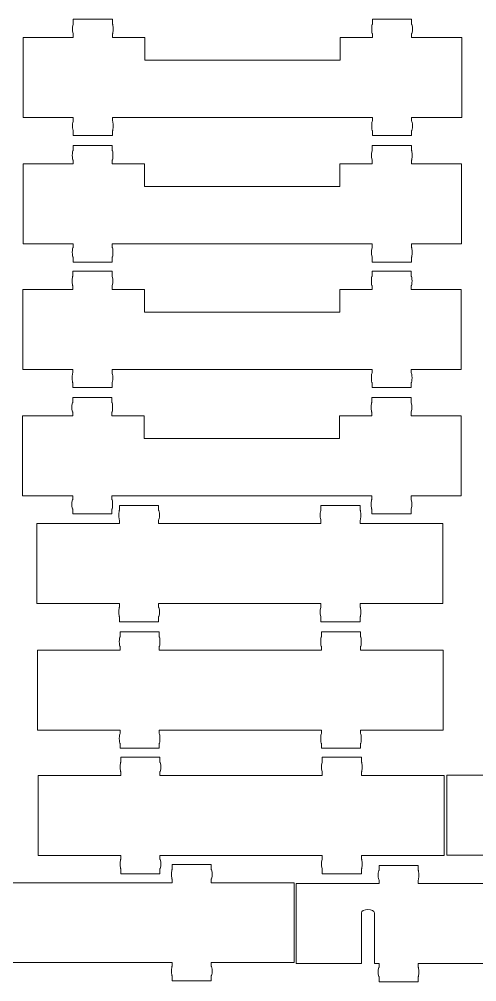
# Model space of a CAD drawing. Header units: inches. Extents: x 0.1 to 24.2, y 0.1 to 12.
# Drawn here: x 17.11 to 19.89, y 0.23 to 6.06 of the extents above; entities that cross this region are included whole.
import ezdxf

# ---------------------------------------------------------------- set-up
doc = ezdxf.new("R2010")
doc.units = ezdxf.units.IN
doc.header["$MEASUREMENT"] = 0
doc.layers.add('Visible', color=7, linetype='Continuous', lineweight=0)

msp = doc.modelspace()

# ---------------------------------------------------------------- linework, layer by layer
at = {"layer": 'Visible', "color": 1, "lineweight": 0, "true_color": 0xff0000}
for p, q in [((17.4423, 6.0341), (17.4423, 6.0637)), ((17.6787, 6.0637), (17.4423, 6.0637)), ((17.6787, 6.0341), (17.6787, 6.0637)), ((19.2544, 6.0341), (19.2544, 6.0637)), ((19.2544, 6.0637), (19.4908, 6.0637)), ((19.4908, 6.0341), (19.4908, 6.0637)), ((17.139, 5.4689), (17.139, 5.9534)), ((17.4423, 5.9534), (17.139, 5.9534)), ((17.4423, 5.9534), (17.4423, 5.9751)), ((17.6787, 5.9534), (17.6787, 5.9751)), ((17.8757, 5.9534), (17.6787, 5.9534)), ((17.8757, 5.9534), (17.8757, 5.8155)), ((19.0574, 5.9534), (19.0574, 5.8155)), ((19.2544, 5.9534), (19.0574, 5.9534)), ((19.2544, 5.9534), (19.2544, 5.9751)), ((19.4908, 5.9534), (19.4908, 5.9751)), ((19.7941, 5.9534), (19.4908, 5.9534)), ((19.7941, 5.4689), (19.7941, 5.9534)), ((19.0574, 5.8155), (17.8757, 5.8155)), ((17.4423, 5.4689), (17.139, 5.4689)), ((17.4423, 5.4689), (17.4423, 5.4472)), ((19.2544, 5.4689), (17.6787, 5.4689)), ((17.6787, 5.4689), (17.6787, 5.4472)), ((19.2544, 5.4689), (19.2544, 5.4472)), ((19.7941, 5.4689), (19.4908, 5.4689)), ((19.4908, 5.4689), (19.4908, 5.4472)), ((17.4423, 5.3881), (17.4423, 5.3586)), ((17.6787, 5.3881), (17.6787, 5.3586)), ((19.2544, 5.3881), (19.2544, 5.3586)), ((19.4908, 5.3881), (19.4908, 5.3586)), ((17.6787, 5.3586), (17.4423, 5.3586)), ((19.2544, 5.3586), (19.4908, 5.3586)), ((17.441, 5.2684), (17.441, 5.2979)), ((17.6773, 5.2979), (17.441, 5.2979)), ((17.6773, 5.2684), (17.6773, 5.2979)), ((19.253, 5.2684), (19.253, 5.2979)), ((19.253, 5.2979), (19.4894, 5.2979)), ((19.4894, 5.2684), (19.4894, 5.2979)), ((17.441, 5.1876), (17.441, 5.2093)), ((17.6773, 5.1876), (17.6773, 5.2093)), ((19.253, 5.1876), (19.253, 5.2093)), ((19.4894, 5.1876), (19.4894, 5.2093)), ((17.1377, 4.7031), (17.1377, 5.1876)), ((17.441, 5.1876), (17.1377, 5.1876)), ((17.8743, 5.1876), (17.6773, 5.1876)), ((17.8743, 5.1876), (17.8743, 5.0497)), ((19.0561, 5.1876), (19.0561, 5.0497)), ((19.253, 5.1876), (19.0561, 5.1876)), ((19.7927, 5.1876), (19.4894, 5.1876)), ((19.7927, 4.7031), (19.7927, 5.1876)), ((19.0561, 5.0497), (17.8743, 5.0497)), ((17.441, 4.7031), (17.1377, 4.7031)), ((17.441, 4.7031), (17.441, 4.6814)), ((19.253, 4.7031), (17.6773, 4.7031)), ((17.6773, 4.7031), (17.6773, 4.6814)), ((19.253, 4.7031), (19.253, 4.6814)), ((19.7927, 4.7031), (19.4894, 4.7031)), ((19.4894, 4.7031), (19.4894, 4.6814)), ((17.441, 4.6223), (17.441, 4.5928)), ((17.6773, 4.6223), (17.6773, 4.5928)), ((19.253, 4.6223), (19.253, 4.5928)), ((19.4894, 4.6223), (19.4894, 4.5928)), ((17.6773, 4.5928), (17.441, 4.5928)), ((19.253, 4.5928), (19.4894, 4.5928)), ((17.4401, 4.5075), (17.4401, 4.537)), ((17.6765, 4.537), (17.4401, 4.537)), ((17.6765, 4.5075), (17.6765, 4.537)), ((19.2522, 4.5075), (19.2522, 4.537)), ((19.2522, 4.537), (19.4886, 4.537)), ((19.4886, 4.5075), (19.4886, 4.537)), ((17.4401, 4.4267), (17.4401, 4.4484)), ((17.6765, 4.4267), (17.6765, 4.4484)), ((19.2522, 4.4267), (19.2522, 4.4484)), ((19.4886, 4.4267), (19.4886, 4.4484)), ((17.1368, 3.9422), (17.1368, 4.4267)), ((17.4401, 4.4267), (17.1368, 4.4267)), ((17.8735, 4.4267), (17.6765, 4.4267)), ((17.8735, 4.4267), (17.8735, 4.2888)), ((19.0552, 4.4267), (19.0552, 4.2888)), ((19.2522, 4.4267), (19.0552, 4.4267)), ((19.7919, 4.4267), (19.4886, 4.4267)), ((19.7919, 3.9422), (19.7919, 4.4267)), ((19.0552, 4.2888), (17.8735, 4.2888)), ((17.4401, 3.9422), (17.1368, 3.9422)), ((17.4401, 3.9422), (17.4401, 3.9205)), ((19.2522, 3.9422), (17.6765, 3.9422)), ((17.6765, 3.9422), (17.6765, 3.9205)), ((19.2522, 3.9422), (19.2522, 3.9205)), ((19.7919, 3.9422), (19.4886, 3.9422)), ((19.4886, 3.9422), (19.4886, 3.9205)), ((17.4401, 3.8614), (17.4401, 3.8319)), ((17.6765, 3.8614), (17.6765, 3.8319)), ((19.2522, 3.8614), (19.2522, 3.8319)), ((19.4886, 3.8614), (19.4886, 3.8319)), ((17.6765, 3.8319), (17.4401, 3.8319)), ((19.2522, 3.8319), (19.4886, 3.8319)), ((17.4388, 3.7417), (17.4388, 3.7712)), ((17.6751, 3.7712), (17.4388, 3.7712)), ((17.6751, 3.7417), (17.6751, 3.7712)), ((19.2508, 3.7417), (19.2508, 3.7712)), ((19.2508, 3.7712), (19.4872, 3.7712)), ((19.4872, 3.7417), (19.4872, 3.7712)), ((17.4388, 3.6609), (17.4388, 3.6826)), ((17.6751, 3.6609), (17.6751, 3.6826)), ((19.2508, 3.6609), (19.2508, 3.6826)), ((19.4872, 3.6609), (19.4872, 3.6826)), ((17.1354, 3.1764), (17.1354, 3.6609)), ((17.4388, 3.6609), (17.1354, 3.6609)), ((17.8721, 3.6609), (17.6751, 3.6609)), ((17.8721, 3.6609), (17.8721, 3.5231)), ((19.0539, 3.6609), (19.0539, 3.5231)), ((19.2508, 3.6609), (19.0539, 3.6609)), ((19.7905, 3.6609), (19.4872, 3.6609)), ((19.7905, 3.1764), (19.7905, 3.6609)), ((19.0539, 3.5231), (17.8721, 3.5231)), ((17.4388, 3.1764), (17.1354, 3.1764)), ((17.4388, 3.1764), (17.4388, 3.1547)), ((19.2508, 3.1764), (17.6751, 3.1764)), ((17.6751, 3.1764), (17.6751, 3.1547)), ((19.2508, 3.1764), (19.2508, 3.1547)), ((19.7905, 3.1764), (19.4872, 3.1764)), ((19.4872, 3.1764), (19.4872, 3.1547)), ((17.4388, 3.0957), (17.4388, 3.0661)), ((17.6751, 3.0957), (17.6751, 3.0661)), ((17.7225, 3.0886), (17.7225, 3.1181)), ((17.9589, 3.1181), (17.7225, 3.1181)), ((17.9589, 3.0886), (17.9589, 3.1181)), ((18.9421, 3.0886), (18.9421, 3.1181)), ((18.9421, 3.1181), (19.1785, 3.1181)), ((19.1785, 3.0886), (19.1785, 3.1181)), ((19.2508, 3.0957), (19.2508, 3.0661)), ((19.4872, 3.0957), (19.4872, 3.0661)), ((17.6751, 3.0661), (17.4388, 3.0661)), ((19.2508, 3.0661), (19.4872, 3.0661)), ((17.2214, 2.5233), (17.2214, 3.0078)), ((17.7225, 3.0078), (17.2214, 3.0078)), ((17.7225, 3.0078), (17.7225, 3.0295)), ((17.9589, 3.0078), (17.9589, 3.0295)), ((18.9421, 3.0078), (17.9589, 3.0078)), ((18.9421, 3.0078), (18.9421, 3.0295)), ((19.1785, 3.0078), (19.1785, 3.0295)), ((19.6796, 3.0078), (19.1785, 3.0078)), ((19.6796, 2.5233), (19.6796, 3.0078)), ((17.7225, 2.5233), (17.2214, 2.5233)), ((17.7225, 2.5233), (17.7225, 2.5016)), ((18.9421, 2.5233), (17.9589, 2.5233)), ((17.9589, 2.5233), (17.9589, 2.5016)), ((18.9421, 2.5233), (18.9421, 2.5016)), ((19.6796, 2.5233), (19.1785, 2.5233)), ((19.1785, 2.5233), (19.1785, 2.5016)), ((17.7225, 2.4425), (17.7225, 2.413)), ((17.9589, 2.413), (17.7225, 2.413)), ((17.9589, 2.4425), (17.9589, 2.413)), ((18.9421, 2.4425), (18.9421, 2.413)), ((18.9421, 2.413), (19.1785, 2.413)), ((19.1785, 2.4425), (19.1785, 2.413)), ((17.7256, 2.3222), (17.7256, 2.3517)), ((17.9619, 2.3517), (17.7256, 2.3517)), ((17.9619, 2.3222), (17.9619, 2.3517)), ((18.9452, 2.3222), (18.9452, 2.3517)), ((18.9452, 2.3517), (19.1815, 2.3517)), ((19.1815, 2.3222), (19.1815, 2.3517)), ((17.2245, 1.7569), (17.2245, 2.2414)), ((17.7256, 2.2414), (17.2245, 2.2414)), ((17.7256, 2.2414), (17.7256, 2.2631)), ((17.9619, 2.2414), (17.9619, 2.2631)), ((18.9452, 2.2414), (17.9619, 2.2414)), ((18.9452, 2.2414), (18.9452, 2.2631)), ((19.1815, 2.2414), (19.1815, 2.2631)), ((19.6826, 2.2414), (19.1815, 2.2414)), ((19.6826, 1.7569), (19.6826, 2.2414)), ((17.7256, 1.7569), (17.2245, 1.7569)), ((17.7256, 1.7569), (17.7256, 1.7353)), ((18.9452, 1.7569), (17.9619, 1.7569)), ((17.9619, 1.7569), (17.9619, 1.7353)), ((18.9452, 1.7569), (18.9452, 1.7353)), ((19.6826, 1.7569), (19.1815, 1.7569)), ((19.1815, 1.7569), (19.1815, 1.7353)), ((17.7256, 1.6762), (17.7256, 1.6466)), ((17.9619, 1.6466), (17.7256, 1.6466)), ((17.9619, 1.6762), (17.9619, 1.6466)), ((18.9452, 1.6762), (18.9452, 1.6466)), ((18.9452, 1.6466), (19.1815, 1.6466)), ((19.1815, 1.6762), (19.1815, 1.6466)), ((17.7306, 1.5623), (17.7306, 1.5918)), ((17.967, 1.5918), (17.7306, 1.5918)), ((17.967, 1.5623), (17.967, 1.5918)), ((18.9502, 1.5623), (18.9502, 1.5918)), ((18.9502, 1.5918), (19.1866, 1.5918)), ((19.1866, 1.5623), (19.1866, 1.5918)), ((17.2296, 0.997), (17.2296, 1.4815)), ((17.7306, 1.4815), (17.2296, 1.4815)), ((17.7306, 1.4815), (17.7306, 1.5032)), ((17.967, 1.4815), (17.967, 1.5032)), ((18.9502, 1.4815), (17.967, 1.4815)), ((18.9502, 1.4815), (18.9502, 1.5032)), ((19.1866, 1.4815), (19.1866, 1.5032)), ((19.6877, 1.4815), (19.1866, 1.4815)), ((19.6877, 0.997), (19.6877, 1.4815)), ((19.7041, 0.9996), (19.7041, 1.4841)), ((20.2052, 1.4841), (19.7041, 1.4841)), ((17.7306, 0.997), (17.2296, 0.997)), ((17.7306, 0.997), (17.7306, 0.9753)), ((18.9502, 0.997), (17.967, 0.997)), ((17.967, 0.997), (17.967, 0.9753)), ((18.9502, 0.997), (18.9502, 0.9753)), ((19.6877, 0.997), (19.1866, 0.997)), ((19.1866, 0.997), (19.1866, 0.9753)), ((20.098, 0.9996), (19.7041, 0.9996)), ((18.0414, 0.9129), (18.0414, 0.9425)), ((18.0414, 0.9425), (18.2778, 0.9425)), ((18.2778, 0.9129), (18.2778, 0.9425)), ((19.2938, 0.9076), (19.2938, 0.9372)), ((19.5301, 0.9372), (19.2938, 0.9372)), ((19.5301, 0.9076), (19.5301, 0.9372)), ((17.7306, 0.9163), (17.7306, 0.8867)), ((17.967, 0.8867), (17.7306, 0.8867)), ((17.967, 0.9163), (17.967, 0.8867)), ((18.9502, 0.9163), (18.9502, 0.8867)), ((18.9502, 0.8867), (19.1866, 0.8867)), ((19.1866, 0.9163), (19.1866, 0.8867)), ((18.0414, 0.8322), (17.0582, 0.8322)), ((18.0414, 0.8322), (18.0414, 0.8539)), ((18.2778, 0.8322), (18.2778, 0.8539)), ((18.7788, 0.8322), (18.2778, 0.8322)), ((18.7788, 0.3477), (18.7788, 0.8322)), ((18.7927, 0.3423), (18.7927, 0.8269)), ((19.2938, 0.8269), (18.7927, 0.8269)), ((19.2938, 0.8269), (19.2938, 0.8485)), ((19.5301, 0.8269), (19.5301, 0.8485)), ((20.5134, 0.8269), (19.5301, 0.8269)), ((19.1866, 0.3423), (19.1866, 0.6496)), ((19.2654, 0.3423), (19.2654, 0.6496)), ((18.0414, 0.3477), (17.0582, 0.3477)), ((18.0414, 0.3477), (18.0414, 0.326)), ((18.7788, 0.3477), (18.2778, 0.3477)), ((18.2778, 0.3477), (18.2778, 0.326)), ((19.1866, 0.3423), (18.7927, 0.3423)), ((19.2938, 0.3423), (19.2654, 0.3423)), ((19.2938, 0.3423), (19.2938, 0.3207)), ((20.5134, 0.3423), (19.5301, 0.3423)), ((19.5301, 0.3423), (19.5301, 0.3207)), ((18.0414, 0.2669), (18.0414, 0.2374)), ((18.0414, 0.2374), (18.2778, 0.2374)), ((18.2778, 0.2669), (18.2778, 0.2374)), ((19.2938, 0.2616), (19.2938, 0.232)), ((19.5301, 0.2616), (19.5301, 0.232)), ((19.5301, 0.232), (19.2938, 0.232))]:
    msp.add_line(p, q, dxfattribs=at)
for points in [[(17.4423, 6.0341), (17.4396, 6.0341), (17.4374, 6.0209), (17.4374, 6.0046), (17.4374, 5.9883), (17.4396, 5.9751), (17.4423, 5.9751)], [(17.6787, 5.9751), (17.6814, 5.9751), (17.6836, 5.9883), (17.6836, 6.0046), (17.6836, 6.0209), (17.6814, 6.0341), (17.6787, 6.0341)], [(19.2544, 6.0341), (19.2517, 6.0341), (19.2495, 6.0209), (19.2495, 6.0046), (19.2495, 5.9883), (19.2517, 5.9751), (19.2544, 5.9751)], [(19.4908, 5.9751), (19.4935, 5.9751), (19.4957, 5.9883), (19.4957, 6.0046), (19.4957, 6.0209), (19.4935, 6.0341), (19.4908, 6.0341)], [(17.4423, 5.4472), (17.4396, 5.4472), (17.4374, 5.434), (17.4374, 5.4176), (17.4374, 5.4013), (17.4396, 5.3881), (17.4423, 5.3881)], [(17.6787, 5.3881), (17.6814, 5.3881), (17.6836, 5.4013), (17.6836, 5.4176), (17.6836, 5.434), (17.6814, 5.4472), (17.6787, 5.4472)], [(19.2544, 5.4472), (19.2517, 5.4472), (19.2495, 5.434), (19.2495, 5.4176), (19.2495, 5.4013), (19.2517, 5.3881), (19.2544, 5.3881)], [(19.4908, 5.3881), (19.4935, 5.3881), (19.4957, 5.4013), (19.4957, 5.4176), (19.4957, 5.434), (19.4935, 5.4472), (19.4908, 5.4472)], [(17.441, 5.2684), (17.4383, 5.2684), (17.4361, 5.2551), (17.4361, 5.2388), (17.4361, 5.2225), (17.4383, 5.2093), (17.441, 5.2093)], [(17.6773, 5.2093), (17.6801, 5.2093), (17.6823, 5.2225), (17.6823, 5.2388), (17.6823, 5.2551), (17.6801, 5.2684), (17.6773, 5.2684)], [(19.253, 5.2684), (19.2503, 5.2684), (19.2481, 5.2551), (19.2481, 5.2388), (19.2481, 5.2225), (19.2503, 5.2093), (19.253, 5.2093)], [(19.4894, 5.2093), (19.4921, 5.2093), (19.4943, 5.2225), (19.4943, 5.2388), (19.4943, 5.2551), (19.4921, 5.2684), (19.4894, 5.2684)], [(17.441, 4.6814), (17.4383, 4.6814), (17.4361, 4.6682), (17.4361, 4.6519), (17.4361, 4.6356), (17.4383, 4.6223), (17.441, 4.6223)], [(17.6773, 4.6223), (17.6801, 4.6223), (17.6823, 4.6356), (17.6823, 4.6519), (17.6823, 4.6682), (17.6801, 4.6814), (17.6773, 4.6814)], [(19.253, 4.6814), (19.2503, 4.6814), (19.2481, 4.6682), (19.2481, 4.6519), (19.2481, 4.6356), (19.2503, 4.6223), (19.253, 4.6223)], [(19.4894, 4.6223), (19.4921, 4.6223), (19.4943, 4.6356), (19.4943, 4.6519), (19.4943, 4.6682), (19.4921, 4.6814), (19.4894, 4.6814)], [(17.4401, 4.5075), (17.4374, 4.5075), (17.4352, 4.4942), (17.4352, 4.4779), (17.4352, 4.4616), (17.4374, 4.4484), (17.4401, 4.4484)], [(17.6765, 4.4484), (17.6792, 4.4484), (17.6814, 4.4616), (17.6814, 4.4779), (17.6814, 4.4942), (17.6792, 4.5075), (17.6765, 4.5075)], [(19.2522, 4.5075), (19.2495, 4.5075), (19.2473, 4.4942), (19.2473, 4.4779), (19.2473, 4.4616), (19.2495, 4.4484), (19.2522, 4.4484)], [(19.4886, 4.4484), (19.4913, 4.4484), (19.4935, 4.4616), (19.4935, 4.4779), (19.4935, 4.4942), (19.4913, 4.5075), (19.4886, 4.5075)], [(17.4401, 3.9205), (17.4374, 3.9205), (17.4352, 3.9073), (17.4352, 3.891), (17.4352, 3.8747), (17.4374, 3.8614), (17.4401, 3.8614)], [(17.6765, 3.8614), (17.6792, 3.8614), (17.6814, 3.8747), (17.6814, 3.891), (17.6814, 3.9073), (17.6792, 3.9205), (17.6765, 3.9205)], [(19.2522, 3.9205), (19.2495, 3.9205), (19.2473, 3.9073), (19.2473, 3.891), (19.2473, 3.8747), (19.2495, 3.8614), (19.2522, 3.8614)], [(19.4886, 3.8614), (19.4913, 3.8614), (19.4935, 3.8747), (19.4935, 3.891), (19.4935, 3.9073), (19.4913, 3.9205), (19.4886, 3.9205)], [(17.4388, 3.7417), (17.4361, 3.7417), (17.4338, 3.7285), (17.4338, 3.7121), (17.4338, 3.6958), (17.4361, 3.6826), (17.4388, 3.6826)], [(17.6751, 3.6826), (17.6778, 3.6826), (17.6801, 3.6958), (17.6801, 3.7121), (17.6801, 3.7285), (17.6778, 3.7417), (17.6751, 3.7417)], [(19.2508, 3.7417), (19.2481, 3.7417), (19.2459, 3.7285), (19.2459, 3.7121), (19.2459, 3.6958), (19.2481, 3.6826), (19.2508, 3.6826)], [(19.4872, 3.6826), (19.4899, 3.6826), (19.4921, 3.6958), (19.4921, 3.7121), (19.4921, 3.7285), (19.4899, 3.7417), (19.4872, 3.7417)], [(17.4388, 3.1547), (17.4361, 3.1547), (17.4338, 3.1415), (17.4338, 3.1252), (17.4338, 3.1089), (17.4361, 3.0957), (17.4388, 3.0957)], [(17.6751, 3.0957), (17.6778, 3.0957), (17.6801, 3.1089), (17.6801, 3.1252), (17.6801, 3.1415), (17.6778, 3.1547), (17.6751, 3.1547)], [(19.2508, 3.1547), (19.2481, 3.1547), (19.2459, 3.1415), (19.2459, 3.1252), (19.2459, 3.1089), (19.2481, 3.0957), (19.2508, 3.0957)], [(19.4872, 3.0957), (19.4899, 3.0957), (19.4921, 3.1089), (19.4921, 3.1252), (19.4921, 3.1415), (19.4899, 3.1547), (19.4872, 3.1547)], [(17.7225, 3.0886), (17.7198, 3.0886), (17.7176, 3.0754), (17.7176, 3.059), (17.7176, 3.0427), (17.7198, 3.0295), (17.7225, 3.0295)], [(17.9589, 3.0295), (17.9616, 3.0295), (17.9638, 3.0427), (17.9638, 3.059), (17.9638, 3.0754), (17.9616, 3.0886), (17.9589, 3.0886)], [(18.9421, 3.0886), (18.9394, 3.0886), (18.9372, 3.0754), (18.9372, 3.059), (18.9372, 3.0427), (18.9394, 3.0295), (18.9421, 3.0295)], [(19.1785, 3.0295), (19.1812, 3.0295), (19.1834, 3.0427), (19.1834, 3.059), (19.1834, 3.0754), (19.1812, 3.0886), (19.1785, 3.0886)], [(17.7225, 2.5016), (17.7198, 2.5016), (17.7176, 2.4884), (17.7176, 2.4721), (17.7176, 2.4558), (17.7198, 2.4425), (17.7225, 2.4425)], [(17.9589, 2.4425), (17.9616, 2.4425), (17.9638, 2.4558), (17.9638, 2.4721), (17.9638, 2.4884), (17.9616, 2.5016), (17.9589, 2.5016)], [(18.9421, 2.5016), (18.9394, 2.5016), (18.9372, 2.4884), (18.9372, 2.4721), (18.9372, 2.4558), (18.9394, 2.4425), (18.9421, 2.4425)], [(19.1785, 2.4425), (19.1812, 2.4425), (19.1834, 2.4558), (19.1834, 2.4721), (19.1834, 2.4884), (19.1812, 2.5016), (19.1785, 2.5016)], [(17.7256, 2.3222), (17.7228, 2.3222), (17.7206, 2.309), (17.7206, 2.2927), (17.7206, 2.2763), (17.7228, 2.2631), (17.7256, 2.2631)], [(17.9619, 2.2631), (17.9646, 2.2631), (17.9668, 2.2763), (17.9668, 2.2927), (17.9668, 2.309), (17.9646, 2.3222), (17.9619, 2.3222)], [(18.9452, 2.3222), (18.9424, 2.3222), (18.9402, 2.309), (18.9402, 2.2927), (18.9402, 2.2763), (18.9424, 2.2631), (18.9452, 2.2631)], [(19.1815, 2.2631), (19.1842, 2.2631), (19.1864, 2.2763), (19.1864, 2.2927), (19.1864, 2.309), (19.1842, 2.3222), (19.1815, 2.3222)], [(17.7256, 1.7353), (17.7228, 1.7353), (17.7206, 1.722), (17.7206, 1.7057), (17.7206, 1.6894), (17.7228, 1.6762), (17.7256, 1.6762)], [(17.9619, 1.6762), (17.9646, 1.6762), (17.9668, 1.6894), (17.9668, 1.7057), (17.9668, 1.722), (17.9646, 1.7353), (17.9619, 1.7353)], [(18.9452, 1.7353), (18.9424, 1.7353), (18.9402, 1.722), (18.9402, 1.7057), (18.9402, 1.6894), (18.9424, 1.6762), (18.9452, 1.6762)], [(19.1815, 1.6762), (19.1842, 1.6762), (19.1864, 1.6894), (19.1864, 1.7057), (19.1864, 1.722), (19.1842, 1.7353), (19.1815, 1.7353)], [(17.7306, 1.5623), (17.7279, 1.5623), (17.7257, 1.5491), (17.7257, 1.5328), (17.7257, 1.5164), (17.7279, 1.5032), (17.7306, 1.5032)], [(17.967, 1.5032), (17.9697, 1.5032), (17.9719, 1.5164), (17.9719, 1.5328), (17.9719, 1.5491), (17.9697, 1.5623), (17.967, 1.5623)], [(18.9502, 1.5623), (18.9475, 1.5623), (18.9453, 1.5491), (18.9453, 1.5328), (18.9453, 1.5164), (18.9475, 1.5032), (18.9502, 1.5032)], [(19.1866, 1.5032), (19.1893, 1.5032), (19.1915, 1.5164), (19.1915, 1.5328), (19.1915, 1.5491), (19.1893, 1.5623), (19.1866, 1.5623)], [(17.7306, 0.9753), (17.7279, 0.9753), (17.7257, 0.9621), (17.7257, 0.9458), (17.7257, 0.9295), (17.7279, 0.9163), (17.7306, 0.9163)], [(17.967, 0.9163), (17.9697, 0.9163), (17.9719, 0.9295), (17.9719, 0.9458), (17.9719, 0.9621), (17.9697, 0.9753), (17.967, 0.9753)], [(18.9502, 0.9753), (18.9475, 0.9753), (18.9453, 0.9621), (18.9453, 0.9458), (18.9453, 0.9295), (18.9475, 0.9163), (18.9502, 0.9163)], [(19.1866, 0.9163), (19.1893, 0.9163), (19.1915, 0.9295), (19.1915, 0.9458), (19.1915, 0.9621), (19.1893, 0.9753), (19.1866, 0.9753)], [(18.0414, 0.9129), (18.0387, 0.9129), (18.0365, 0.8997), (18.0365, 0.8834), (18.0365, 0.8671), (18.0387, 0.8539), (18.0414, 0.8539)], [(18.2778, 0.8539), (18.2805, 0.8539), (18.2827, 0.8671), (18.2827, 0.8834), (18.2827, 0.8997), (18.2805, 0.9129), (18.2778, 0.9129)], [(19.2938, 0.9076), (19.291, 0.9076), (19.2888, 0.8944), (19.2888, 0.8781), (19.2888, 0.8618), (19.291, 0.8485), (19.2938, 0.8485)], [(19.5301, 0.8485), (19.5328, 0.8485), (19.535, 0.8618), (19.535, 0.8781), (19.535, 0.8944), (19.5328, 0.9076), (19.5301, 0.9076)], [(19.2654, 0.6496), (19.2654, 0.6605), (19.2478, 0.6693), (19.226, 0.6693), (19.2043, 0.6693), (19.1866, 0.6605), (19.1866, 0.6496)], [(18.0414, 0.326), (18.0387, 0.326), (18.0365, 0.3128), (18.0365, 0.2964), (18.0365, 0.2801), (18.0387, 0.2669), (18.0414, 0.2669)], [(18.2778, 0.2669), (18.2805, 0.2669), (18.2827, 0.2801), (18.2827, 0.2964), (18.2827, 0.3128), (18.2805, 0.326), (18.2778, 0.326)], [(19.2938, 0.3207), (19.291, 0.3207), (19.2888, 0.3074), (19.2888, 0.2911), (19.2888, 0.2748), (19.291, 0.2616), (19.2938, 0.2616)], [(19.5301, 0.2616), (19.5328, 0.2616), (19.535, 0.2748), (19.535, 0.2911), (19.535, 0.3074), (19.5328, 0.3207), (19.5301, 0.3207)]]:
    msp.add_open_spline(points, degree=3, knots=[0, 0, 0, 0, 1, 1, 1, 2, 2, 2, 2], dxfattribs=at)

doc.saveas('drawing.dxf')
